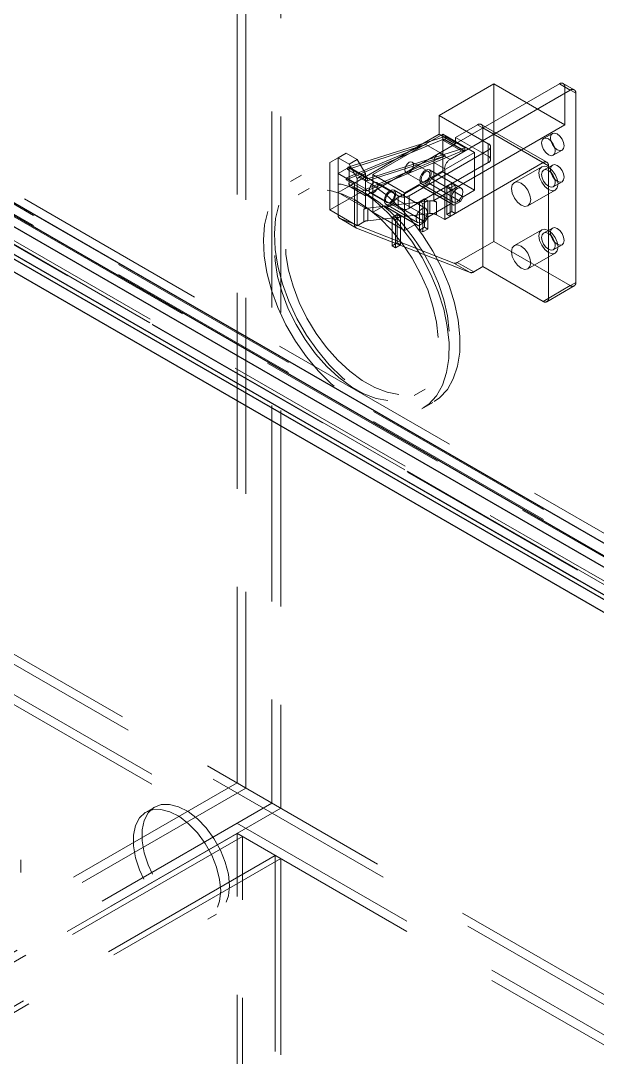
# Model space of a CAD drawing. Header units: millimetres. Extents: x 108 to 5832, y 144 to 4056.
# Drawn here: x 5065.2 to 5139.8, y 2900.8 to 3035 of the extents above; entities that cross this region are included whole.
import ezdxf

# ---------------------------------------------------------------- set-up
doc = ezdxf.new("R2010")
doc.units = ezdxf.units.MM
doc.header["$LTSCALE"] = 20
doc.linetypes.add('HIDDEN', pattern=[1.905, 1.27, -0.635])

msp = doc.modelspace()

# ---------------------------------------------------------------- linework, layer by layer
at = {"color": 7, "linetype": 'Continuous', "lineweight": 25}
for p, q in [((4053.47, 3595), (5217.37, 2923.09)), ((4053.47, 3593.36), (5217.37, 2921.46)), ((4300.95, 3444.82), (5213, 2918.31)), ((5210.4, 2918.13), (5039.99, 3016.51))]:
    msp.add_line(p, q, dxfattribs=at)
at = {"color": 1, "linetype": 'HIDDEN', "lineweight": 18}
for p, q in [((4054.96, 3593.97), (5218.42, 2922.32)), ((4054.96, 3592.67), (5218.42, 2921.01)), ((5218.14, 2920.85), (4054.96, 3592.34)), ((5219.69, 2923.05), (4065.28, 3589.48)), ((5219.69, 2921.75), (4065.28, 3588.17)), ((4059.34, 3586.22), (5213.75, 2919.79)), ((4059.38, 3586.12), (5213.8, 2919.7)), ((5213.9, 2919.71), (4059.48, 3586.13)), ((4059.48, 3584.83), (5213.9, 2918.4)), ((4363.46, 3357.56), (5280.16, 2828.37)), ((4364.17, 3355.85), (5280.16, 2827.06)), ((5280.16, 2823.14), (4364.17, 3351.93)), ((5280.16, 2821.84), (4363.46, 3351.03)), ((5093.2, 2936.3), (5093.2, 3064)), ((5094.33, 2935.64), (5094.33, 3063.35)), ((5097.72, 3061.39), (5097.72, 2933.68)), ((5098.85, 3060.74), (5098.85, 2933.03)), ((5134.92, 3026.86), (5119.36, 3017.87)), ((5126.43, 3026.85), (5119.36, 3022.77)), ((5126.43, 3026.85), (5135.62, 3021.55)), ((5126.43, 3026.85), (5126.43, 3006.44)), ((5136.33, 3026.04), (5134.92, 3026.86)), ((5136.83, 3026.09), (5135.42, 3026.9)), ((5135.62, 3026.45), (5137.04, 3025.63)), ((5135.62, 3021.55), (5135.62, 3026.45)), ((5120.77, 3017.06), (5136.33, 3026.04)), ((5137.04, 3025.63), (5137.04, 3001.13)), ((5125.72, 3019.1), (5119.36, 3022.77)), ((5119.36, 3020.32), (5119.36, 3022.77)), ((5135.62, 3021.55), (5118.65, 3011.75)), ((5124.31, 3021.55), (5121.48, 3019.91)), ((5124.31, 3021.55), (5132.8, 3016.65)), ((5133.3, 3016.7), (5124.81, 3021.6)), ((5125.02, 3003.18), (5125.02, 3021.14)), ((5133.5, 3016.24), (5125.02, 3021.14)), ((5119.93, 3019.7), (5107.33, 3014.44)), ((5107.55, 3016.04), (5120.14, 3020.04)), ((5119.36, 3020.32), (5107.69, 3013.59)), ((5110.77, 3015.12), (5119.82, 3020.34)), ((5121.48, 3019.1), (5119.36, 3020.32)), ((5119.82, 3020.34), (5123.92, 3017.98)), ((5119.82, 3020.34), (5119.82, 3015.44)), ((5119.93, 3019.51), (5119.93, 3019.7)), ((5119.93, 3019.7), (5122.47, 3018.23)), ((5120.14, 3019.63), (5119.93, 3019.51)), ((5119.93, 3019.51), (5122.47, 3018.04)), ((5120.14, 3020.04), (5122.68, 3018.57)), ((5120.14, 3020.04), (5120.14, 3019.63)), ((5120.14, 3019.63), (5122.68, 3018.16)), ((5121.48, 3019.1), (5121.48, 3019.91)), ((5125.72, 3017.47), (5121.48, 3019.91)), ((5134.01, 3020.43), (5132.88, 3019.77)), ((5213.94, 2920.17), (5043.52, 3018.55)), ((5107.36, 3014.7), (5117.62, 3018.99)), ((5117.62, 3018.99), (5107.5, 3015.77)), ((5121.48, 3019.1), (5109.81, 3012.36)), ((5122.47, 3018.23), (5109.88, 3012.97)), ((5110.1, 3014.57), (5122.68, 3018.57)), ((5115.47, 3012.36), (5125.72, 3018.28)), ((5120.17, 3017.52), (5117.62, 3018.99)), ((5122.47, 3018.04), (5122.47, 3018.23)), ((5122.68, 3018.16), (5122.47, 3018.04)), ((5122.68, 3018.57), (5122.68, 3018.16)), ((5125.72, 3017.47), (5125.72, 3019.1)), ((5125.72, 3018.28), (5125.72, 3016.65)), ((5126.02, 3017.06), (5126.02, 3018.69)), ((5134.13, 3017.61), (5135.26, 3018.26)), ((5106.28, 3017.26), (5105.22, 3016.65)), ((5105.22, 3016.65), (5106.28, 3017.26)), ((5107.34, 3017.87), (5106.28, 3017.26)), ((5106.28, 3017.26), (5107.34, 3017.87)), ((5106.28, 3017.26), (5107.69, 3016.45)), ((5106.28, 3017.26), (5106.28, 3012.77)), ((5108.75, 3017.06), (5107.34, 3017.87)), ((5107.69, 3016.45), (5108.75, 3017.06)), ((5108.75, 3017.06), (5109.81, 3015.22)), ((5109.9, 3013.23), (5120.17, 3017.52)), ((5120.17, 3017.52), (5110.05, 3014.3)), ((5114.87, 3012.75), (5123.92, 3017.98)), ((5119.36, 3017.87), (5120.77, 3017.06)), ((5123.92, 3017.98), (5123.92, 3013.08)), ((5105.22, 3016.65), (5105.22, 3010.53)), ((5107.69, 3016.04), (5106.28, 3015.22)), ((5107.5, 3015.77), (5107.55, 3016.04)), ((5107.5, 3015.77), (5110.05, 3014.3)), ((5107.55, 3016.04), (5110.1, 3014.57)), ((5108.75, 3014.61), (5107.69, 3016.45)), ((5107.69, 3016.04), (5114.06, 3012.36)), ((5107.69, 3013.59), (5107.69, 3016.04)), ((5115.47, 3010.73), (5125.72, 3016.65)), ((5117.99, 3015.5), (5115.87, 3016.73)), ((5122.22, 3013.35), (5118.12, 3015.72)), ((5119.82, 3015.44), (5118.37, 3014.61)), ((5120.07, 3015.83), (5118.65, 3016.65)), ((5118.65, 3011.75), (5118.65, 3016.65)), ((5119.82, 3015.44), (5123.92, 3013.08)), ((5132.8, 3016.65), (5120.07, 3009.3)), ((5120.07, 3009.3), (5120.07, 3015.83)), ((5132.63, 3016.12), (5129.09, 3014.08)), ((5134.01, 3016.34), (5132.88, 3015.69)), ((5133.5, 2999.09), (5133.5, 3016.24)), ((5101.55, 3015.01), (5100.13, 3014.19)), ((5108.4, 3014), (5106.28, 3015.22)), ((5107.33, 3014.44), (5107.36, 3014.7)), ((5107.33, 3014.44), (5109.88, 3012.97)), ((5107.36, 3014.7), (5109.9, 3013.23)), ((5109.81, 3015.22), (5108.75, 3014.61)), ((5108.75, 3014.61), (5108.75, 3008.48)), ((5109.81, 3015.22), (5109.81, 3010.73)), ((5110.05, 3014.3), (5110.1, 3014.57)), ((5110.77, 3010.22), (5110.77, 3015.12)), ((5110.77, 3015.12), (5114.87, 3012.75)), ((5113.4, 3012.85), (5111.27, 3014.08)), ((5115.07, 3015.34), (5117.19, 3014.12)), ((5118.37, 3014.61), (5118.02, 3013.99)), ((5122.47, 3012.24), (5118.37, 3014.61)), ((5134.13, 3013.52), (5135.26, 3014.18)), ((5102.55, 3013.28), (5101.13, 3012.46)), ((5106.28, 3012.77), (5108.4, 3014)), ((5109.81, 3010.73), (5106.28, 3012.77)), ((5106.28, 3012.77), (5106.28, 3009.89)), ((5107.69, 3013.59), (5109.81, 3012.36)), ((5108.4, 3014), (5108.4, 3012.36)), ((5109.81, 3013.18), (5108.4, 3012.36)), ((5109.81, 3013.18), (5114.06, 3010.73)), ((5109.88, 3012.97), (5109.9, 3013.23)), ((5117.62, 3010.7), (5113.52, 3013.07)), ((5116.81, 3013.71), (5113.77, 3011.95)), ((5114.87, 3007.85), (5114.87, 3012.75)), ((5120.92, 3011.34), (5116.81, 3013.71)), ((5117.17, 3013.51), (5116.81, 3013.71)), ((5117.07, 3013.9), (5121.17, 3011.53)), ((5118.02, 3013.99), (5117.17, 3013.51)), ((5121.27, 3011.14), (5117.17, 3013.51)), ((5122.12, 3011.63), (5118.02, 3013.99)), ((5120.35, 3013.63), (5120.99, 3013.99)), ((5120.35, 3009.95), (5120.35, 3013.63)), ((5120.35, 3013.63), (5120.77, 3013.38)), ((5120.77, 3013.38), (5121.41, 3013.75)), ((5120.77, 3009.71), (5120.77, 3013.38)), ((5120.99, 3013.99), (5120.99, 3010.32)), ((5120.99, 3013.99), (5121.41, 3013.75)), ((5121.41, 3013.75), (5121.41, 3010.08)), ((5123.92, 3013.08), (5122.47, 3012.24)), ((5130.84, 3011.05), (5134.38, 3013.09)), ((5108.4, 3012.36), (5105.22, 3010.53)), ((5108.4, 3008.66), (5108.4, 3012.36)), ((5110.11, 3010.76), (5118.13, 3011.69)), ((5110.47, 3012.69), (5112.6, 3011.47)), ((5113.77, 3011.95), (5113.42, 3011.34)), ((5117.88, 3009.59), (5113.77, 3011.95)), ((5114.06, 3012.36), (5114.06, 3010.73)), ((5115.47, 3010.73), (5115.47, 3012.36)), ((5116.81, 3011.59), (5117.45, 3011.95)), ((5116.81, 3007.91), (5116.81, 3011.59)), ((5116.81, 3011.59), (5117.24, 3011.34)), ((5117.24, 3011.34), (5117.88, 3011.71)), ((5117.45, 3011.95), (5117.45, 3008.28)), ((5117.45, 3011.95), (5117.88, 3011.71)), ((5117.88, 3011.71), (5117.88, 3008.03)), ((5118.13, 3010.06), (5118.13, 3011.69)), ((5118.65, 3011.75), (5119.03, 3011.53)), ((5119.03, 3011.53), (5119.03, 3009.9)), ((5122.12, 3011.63), (5121.27, 3011.14)), ((5122.47, 3012.24), (5122.12, 3011.63)), ((5105.22, 3010.53), (5108.75, 3008.48)), ((5109.6, 3010.61), (5109.81, 3010.73)), ((5109.6, 3008.97), (5109.6, 3010.61)), ((5110.11, 3010.76), (5110.11, 3009.13)), ((5118.13, 3010.06), (5110.11, 3009.13)), ((5112.22, 3011.06), (5110.77, 3010.22)), ((5110.77, 3010.22), (5114.87, 3007.85)), ((5116.32, 3008.69), (5112.22, 3011.06)), ((5112.57, 3010.85), (5112.22, 3011.06)), ((5112.47, 3011.25), (5116.57, 3008.88)), ((5113.42, 3011.34), (5112.57, 3010.85)), ((5116.67, 3008.48), (5112.57, 3010.85)), ((5117.52, 3008.97), (5113.42, 3011.34)), ((5117.24, 3007.67), (5117.24, 3011.34)), ((5120.92, 3011.34), (5117.88, 3009.59)), ((5120.99, 3010.32), (5120.35, 3009.95)), ((5121.41, 3010.08), (5120.77, 3009.71)), ((5121.27, 3011.14), (5120.92, 3011.34)), ((5120.99, 3010.32), (5121.41, 3010.08)), ((5106.28, 3009.89), (5108.4, 3008.66)), ((5106.49, 3009.43), (5108.61, 3008.2)), ((5108.65, 3008.18), (5106.53, 3009.41)), ((5121.25, 3003.64), (5106.53, 3009.41)), ((5109.6, 3008.97), (5108.75, 3008.48)), ((5113.28, 3009.55), (5113.92, 3009.91)), ((5113.28, 3005.87), (5113.28, 3009.55)), ((5113.28, 3009.55), (5113.7, 3009.3)), ((5113.7, 3009.3), (5114.34, 3009.67)), ((5113.7, 3005.63), (5113.7, 3009.3)), ((5113.92, 3009.91), (5113.92, 3006.24)), ((5113.92, 3009.91), (5114.34, 3009.67)), ((5114.34, 3009.67), (5114.34, 3005.99)), ((5117.52, 3008.97), (5116.67, 3008.48)), ((5117.88, 3009.59), (5117.52, 3008.97)), ((5120.07, 3009.3), (5119.03, 3009.9)), ((5120.35, 3009.95), (5120.77, 3009.71)), ((5123.37, 3002.42), (5108.65, 3008.18)), ((5116.32, 3008.69), (5114.87, 3007.85)), ((5116.67, 3008.48), (5116.32, 3008.69)), ((5117.45, 3008.28), (5116.81, 3007.91)), ((5116.81, 3007.91), (5117.24, 3007.67)), ((5117.88, 3008.03), (5117.24, 3007.67)), ((5117.45, 3008.28), (5117.88, 3008.03)), ((5132.63, 3007.96), (5129.09, 3005.92)), ((5134.01, 3008.18), (5132.88, 3007.52)), ((5113.92, 3006.24), (5113.28, 3005.87)), ((5113.92, 3006.24), (5114.34, 3005.99)), ((5126.43, 3006.44), (5121.7, 3003.71)), ((5126.43, 3006.44), (5136.33, 3000.73)), ((5113.28, 3005.87), (5113.7, 3005.63)), ((5114.34, 3005.99), (5113.7, 3005.63)), ((5130.84, 3002.88), (5134.38, 3004.93)), ((5134.13, 3005.36), (5135.26, 3006.01)), ((5121.25, 3003.64), (5123.37, 3002.42)), ((5123.83, 3002.49), (5121.7, 3003.71)), ((5123.83, 3002.49), (5125.02, 3003.18)), ((5125.02, 3003.18), (5132.8, 2998.68)), ((5136.33, 3000.73), (5132.8, 2998.68)), ((5133.3, 2998.64), (5136.83, 3000.68)), ((5133.5, 2999.09), (5137.04, 3001.13)), ((5116.13, 2986.48), (5117.55, 2987.3)), ((5117.13, 2984.75), (5118.55, 2985.56)), ((5039.03, 2905.03), (5093.2, 2936.3)), ((5093.2, 2936.3), (5094.33, 2935.64)), ((5040.16, 2904.38), (5094.33, 2935.64)), ((5097.72, 2933.68), (5043.56, 2902.42)), ((5098.85, 2933.03), (5097.72, 2933.68)), ((5098.85, 2933.03), (5044.69, 2901.76)), ((5082.55, 2933.18), (5081.42, 2932.53)), ((5093.2, 2929.76), (5038.61, 2898.25)), ((5093.2, 2929.76), (5093.9, 2929.36)), ((5093.2, 2807.28), (5093.2, 2929.76)), ((5093.9, 2929.36), (5039.32, 2897.84)), ((5093.9, 2806.88), (5093.9, 2929.36)), ((5043.56, 2895.39), (5098.15, 2926.91)), ((5098.85, 2926.5), (5098.15, 2926.91)), ((5098.15, 2926.91), (5098.15, 2804.43)), ((5044.27, 2894.99), (5098.85, 2926.5)), ((5065.22, 2924.7), (5065.22, 2926.34)), ((5098.85, 2926.5), (5098.85, 2804.02)), ((5089.42, 2918.67), (5090.55, 2919.32))]:
    msp.add_line(p, q, dxfattribs=at)
at = {"color": 8, "linetype": 'Continuous', "lineweight": 25}
for p, q in [((4300.95, 3449.03), (5217.01, 2920.2)), ((4300.95, 3445.43), (5212.62, 2919.13))]:
    msp.add_line(p, q, dxfattribs=at)
at = {"color": 1, "linetype": 'HIDDEN', "lineweight": 18, "flags": 128}
for points in [[(5134.39, 3018.18), (5134.32, 3018.61), (5134.13, 3019.05), (5133.84, 3019.44), (5133.5, 3019.71), (5133.16, 3019.83), (5132.88, 3019.77), (5132.69, 3019.55), (5132.62, 3019.2), (5132.69, 3018.77), (5132.88, 3018.33), (5133.16, 3017.94), (5133.5, 3017.67), (5133.84, 3017.55), (5134.13, 3017.61), (5134.32, 3017.83), (5134.39, 3018.18)], [(5135.52, 3018.83), (5135.45, 3019.26), (5135.26, 3019.7), (5134.97, 3020.09), (5134.63, 3020.36), (5134.3, 3020.48), (5134.01, 3020.43), (5133.82, 3020.2), (5133.75, 3019.85), (5133.82, 3019.42), (5134.01, 3018.98), (5134.3, 3018.59), (5134.63, 3018.32), (5134.97, 3018.2), (5135.26, 3018.26), (5135.45, 3018.48), (5135.52, 3018.83)], [(5114.91, 3015.71), (5114.95, 3015.98), (5115.07, 3016.27), (5115.25, 3016.51), (5115.47, 3016.69), (5115.69, 3016.76), (5115.87, 3016.73), (5115.99, 3016.59), (5116.04, 3016.36), (5115.99, 3016.09), (5115.87, 3015.81), (5115.69, 3015.56), (5115.47, 3015.38), (5115.25, 3015.31), (5115.07, 3015.34), (5114.95, 3015.48), (5114.91, 3015.71)], [(5122.05, 2994.11), (5121.83, 2996.25), (5121.35, 2998.48), (5120.64, 3000.74), (5119.7, 3002.99), (5118.55, 3005.19), (5117.22, 3007.28), (5115.74, 3009.22), (5114.14, 3010.98), (5112.45, 3012.5), (5110.71, 3013.76), (5108.95, 3014.74), (5107.22, 3015.41), (5105.55, 3015.76), (5103.98, 3015.77), (5102.53, 3015.46), (5101.24, 3014.82), (5100.15, 3013.88), (5099.26, 3012.64), (5098.6, 3011.14), (5098.19, 3009.41), (5098.03, 3007.48), (5098.12, 3005.41), (5098.47, 3003.22), (5099.07, 3000.97), (5099.9, 2998.7), (5100.94, 2996.47), (5102.19, 2994.32), (5103.59, 2992.3), (5105.14, 2990.45), (5106.79, 2988.8), (5108.51, 2987.41), (5110.26, 2986.28), (5112.01, 2985.46), (5113.71, 2984.95), (5115.34, 2984.77), (5116.86, 2984.92), (5118.23, 2985.39), (5119.42, 2986.19), (5120.42, 2987.28), (5121.19, 2988.65), (5121.73, 2990.27), (5122.02, 2992.1), (5122.05, 2994.11)], [(5116.85, 3014.38), (5116.91, 3014.74), (5117.07, 3015.11), (5117.31, 3015.44), (5117.59, 3015.67), (5117.88, 3015.77), (5118.12, 3015.72), (5118.28, 3015.54), (5118.33, 3015.24), (5118.28, 3014.88), (5118.12, 3014.51), (5117.88, 3014.18), (5117.59, 3013.95), (5117.31, 3013.86), (5117.07, 3013.9), (5116.91, 3014.09), (5116.85, 3014.38)], [(5118.16, 3015.14), (5118.12, 3015.36), (5117.99, 3015.5), (5117.81, 3015.54), (5117.59, 3015.46), (5117.38, 3015.29), (5117.19, 3015.04), (5117.07, 3014.76), (5117.03, 3014.48), (5117.07, 3014.26), (5117.19, 3014.12), (5117.38, 3014.08), (5117.59, 3014.16), (5117.81, 3014.33), (5117.99, 3014.58), (5118.12, 3014.86), (5118.16, 3015.14)], [(5134.74, 3013.89), (5134.65, 3014.49), (5134.38, 3015.11), (5133.98, 3015.65), (5133.5, 3016.04), (5133.03, 3016.2), (5132.63, 3016.12), (5132.36, 3015.81), (5132.26, 3015.32), (5132.36, 3014.72), (5132.63, 3014.1), (5133.03, 3013.56), (5133.5, 3013.18), (5133.98, 3013.01), (5134.38, 3013.09), (5134.65, 3013.4), (5134.74, 3013.89)], [(5134.39, 3014.1), (5134.32, 3014.53), (5134.13, 3014.97), (5133.84, 3015.35), (5133.5, 3015.63), (5133.16, 3015.75), (5132.88, 3015.69), (5132.69, 3015.47), (5132.62, 3015.12), (5132.69, 3014.69), (5132.88, 3014.25), (5133.16, 3013.86), (5133.5, 3013.59), (5133.84, 3013.47), (5134.13, 3013.52), (5134.32, 3013.74), (5134.39, 3014.1)], [(5135.52, 3014.75), (5135.45, 3015.18), (5135.26, 3015.62), (5134.97, 3016.01), (5134.63, 3016.28), (5134.3, 3016.4), (5134.01, 3016.34), (5133.82, 3016.12), (5133.75, 3015.77), (5133.82, 3015.34), (5134.01, 3014.9), (5134.3, 3014.51), (5134.63, 3014.24), (5134.97, 3014.12), (5135.26, 3014.18), (5135.45, 3014.4), (5135.52, 3014.75)], [(5120.63, 2993.3), (5120.41, 2995.43), (5119.94, 2997.66), (5119.22, 2999.92), (5118.28, 3002.18), (5117.14, 3004.37), (5115.81, 3006.46), (5114.33, 3008.41), (5112.72, 3010.16), (5111.04, 3011.68), (5109.29, 3012.95), (5107.54, 3013.92), (5105.81, 3014.59), (5104.14, 3014.94), (5102.56, 3014.96), (5101.12, 3014.64), (5099.83, 3014.01), (5098.73, 3013.06), (5097.84, 3011.82), (5097.19, 3010.32), (5096.77, 3008.59), (5096.61, 3006.67), (5096.71, 3004.59), (5097.06, 3002.4), (5097.65, 3000.15), (5098.48, 2997.89), (5099.53, 2995.66), (5100.77, 2993.51), (5102.18, 2991.48), (5103.72, 2989.63), (5105.37, 2987.99), (5107.09, 2986.59), (5108.85, 2985.47), (5110.59, 2984.64), (5112.3, 2984.13), (5113.93, 2983.95), (5115.44, 2984.1), (5116.81, 2984.58), (5118.01, 2985.37), (5119, 2986.46), (5119.78, 2987.84), (5120.31, 2989.46), (5120.6, 2991.29), (5120.63, 2993.3)], [(5110.31, 3013.06), (5110.35, 3013.33), (5110.47, 3013.61), (5110.66, 3013.86), (5110.87, 3014.04), (5111.09, 3014.11), (5111.27, 3014.08), (5111.4, 3013.93), (5111.44, 3013.71), (5111.4, 3013.43), (5111.27, 3013.15), (5111.09, 3012.9), (5110.87, 3012.73), (5110.66, 3012.65), (5110.47, 3012.69), (5110.35, 3012.83), (5110.31, 3013.06)], [(5131.2, 3011.85), (5131.11, 3012.45), (5130.84, 3013.07), (5130.44, 3013.61), (5129.97, 3013.99), (5129.49, 3014.16), (5129.09, 3014.08), (5128.82, 3013.77), (5128.73, 3013.28), (5128.82, 3012.68), (5129.09, 3012.06), (5129.49, 3011.52), (5129.97, 3011.14), (5130.44, 3010.97), (5130.84, 3011.05), (5131.11, 3011.36), (5131.2, 3011.85)], [(5119.22, 2994.02), (5119.01, 2996), (5118.55, 2998.07), (5117.87, 3000.16), (5116.96, 3002.24), (5115.86, 3004.26), (5114.59, 3006.16), (5113.18, 3007.9), (5111.67, 3009.45), (5110.08, 3010.77), (5108.46, 3011.81), (5106.84, 3012.57), (5105.27, 3013.03), (5103.77, 3013.16), (5102.39, 3012.98), (5101.15, 3012.47), (5100.09, 3011.67), (5099.23, 3010.57), (5098.59, 3009.22), (5098.19, 3007.64), (5098.03, 3005.86), (5098.12, 3003.94), (5098.45, 3001.91), (5099.02, 2999.83), (5099.82, 2997.73), (5100.83, 2995.68), (5102.02, 2993.72), (5103.36, 2991.89), (5104.83, 2990.24), (5106.38, 2988.8), (5107.99, 2987.61), (5109.61, 2986.71), (5111.21, 2986.1), (5112.75, 2985.81), (5114.2, 2985.83), (5115.51, 2986.18), (5116.66, 2986.83), (5117.63, 2987.79), (5118.38, 2989.01), (5118.9, 2990.49), (5119.19, 2992.17), (5119.22, 2994.02)], [(5120.64, 2994.84), (5120.42, 2996.82), (5119.97, 2998.88), (5119.28, 3000.98), (5118.38, 3003.06), (5117.28, 3005.07), (5116.01, 3006.97), (5114.6, 3008.72), (5113.08, 3010.27), (5111.5, 3011.58), (5109.88, 3012.63), (5108.26, 3013.39), (5106.68, 3013.84), (5105.19, 3013.98), (5103.81, 3013.79), (5102.57, 3013.29), (5101.51, 3012.48), (5100.65, 3011.39), (5100.01, 3010.04), (5099.6, 3008.45), (5099.44, 3006.68), (5099.53, 3004.76), (5099.86, 3002.73), (5100.44, 3000.64), (5101.24, 2998.55), (5102.24, 2996.5), (5103.43, 2994.53), (5104.77, 2992.7), (5106.24, 2991.05), (5107.8, 2989.62), (5109.4, 2988.43), (5111.03, 2987.52), (5112.63, 2986.92), (5114.17, 2986.62), (5115.61, 2986.65), (5116.92, 2986.99), (5118.08, 2987.65), (5119.04, 2988.6), (5119.79, 2989.83), (5120.32, 2991.3), (5120.6, 2992.98), (5120.64, 2994.84)], [(5112.25, 3011.73), (5112.31, 3012.09), (5112.47, 3012.46), (5112.71, 3012.79), (5113, 3013.02), (5113.28, 3013.11), (5113.52, 3013.07), (5113.68, 3012.88), (5113.74, 3012.59), (5113.68, 3012.23), (5113.52, 3011.85), (5113.28, 3011.53), (5113, 3011.3), (5112.71, 3011.2), (5112.47, 3011.25), (5112.31, 3011.43), (5112.25, 3011.73)], [(5113.56, 3012.48), (5113.52, 3012.71), (5113.4, 3012.85), (5113.21, 3012.89), (5113, 3012.81), (5112.78, 3012.64), (5112.6, 3012.39), (5112.47, 3012.11), (5112.43, 3011.83), (5112.47, 3011.61), (5112.6, 3011.47), (5112.78, 3011.43), (5113, 3011.5), (5113.21, 3011.68), (5113.4, 3011.93), (5113.52, 3012.21), (5113.56, 3012.48)], [(5120.95, 3012.02), (5121.01, 3012.38), (5121.17, 3012.75), (5121.41, 3013.07), (5121.69, 3013.3), (5121.98, 3013.4), (5122.22, 3013.35), (5122.38, 3013.17), (5122.44, 3012.87), (5122.38, 3012.51), (5122.22, 3012.14), (5121.98, 3011.82), (5121.69, 3011.59), (5121.41, 3011.49), (5121.17, 3011.53), (5121.01, 3011.72), (5120.95, 3012.02)], [(5116.36, 3009.36), (5116.41, 3009.72), (5116.57, 3010.09), (5116.81, 3010.42), (5117.1, 3010.65), (5117.38, 3010.75), (5117.62, 3010.7), (5117.78, 3010.51), (5117.84, 3010.22), (5117.78, 3009.86), (5117.62, 3009.49), (5117.38, 3009.16), (5117.1, 3008.93), (5116.81, 3008.83), (5116.57, 3008.88), (5116.41, 3009.07), (5116.36, 3009.36)], [(5134.74, 3005.73), (5134.65, 3006.33), (5134.38, 3006.95), (5133.98, 3007.49), (5133.5, 3007.87), (5133.03, 3008.03), (5132.63, 3007.96), (5132.36, 3007.65), (5132.26, 3007.16), (5132.36, 3006.55), (5132.63, 3005.94), (5133.03, 3005.39), (5133.5, 3005.01), (5133.98, 3004.85), (5134.38, 3004.93), (5134.65, 3005.23), (5134.74, 3005.73)], [(5134.39, 3005.93), (5134.32, 3006.36), (5134.13, 3006.8), (5133.84, 3007.19), (5133.5, 3007.46), (5133.16, 3007.58), (5132.88, 3007.52), (5132.69, 3007.3), (5132.62, 3006.95), (5132.69, 3006.52), (5132.88, 3006.08), (5133.16, 3005.69), (5133.5, 3005.42), (5133.84, 3005.3), (5134.13, 3005.36), (5134.32, 3005.58), (5134.39, 3005.93)], [(5135.52, 3006.58), (5135.45, 3007.01), (5135.26, 3007.46), (5134.97, 3007.84), (5134.63, 3008.12), (5134.3, 3008.23), (5134.01, 3008.18), (5133.82, 3007.96), (5133.75, 3007.6), (5133.82, 3007.18), (5134.01, 3006.73), (5134.3, 3006.35), (5134.63, 3006.07), (5134.97, 3005.96), (5135.26, 3006.01), (5135.45, 3006.23), (5135.52, 3006.58)], [(5131.2, 3003.69), (5131.11, 3004.29), (5130.84, 3004.91), (5130.44, 3005.45), (5129.97, 3005.83), (5129.49, 3005.99), (5129.09, 3005.92), (5128.82, 3005.61), (5128.73, 3005.11), (5128.82, 3004.51), (5129.09, 3003.9), (5129.49, 3003.35), (5129.97, 3002.97), (5130.44, 3002.81), (5130.84, 3002.88), (5131.11, 3003.19), (5131.2, 3003.69)], [(5092.21, 2922.99), (5092.08, 2924.47), (5091.68, 2926.03), (5091.05, 2927.61), (5090.21, 2929.12), (5089.2, 2930.49), (5088.06, 2931.67), (5086.86, 2932.6), (5085.64, 2933.23), (5084.46, 2933.53), (5083.38, 2933.49), (5082.44, 2933.12), (5081.7, 2932.42), (5081.19, 2931.43), (5080.93, 2930.21), (5080.93, 2928.79), (5081.19, 2927.26), (5081.7, 2925.68), (5082.44, 2924.13), (5083.38, 2922.68), (5084.46, 2921.39), (5085.64, 2920.33), (5086.86, 2919.55), (5088.06, 2919.08), (5089.2, 2918.95), (5090.21, 2919.16), (5091.05, 2919.7), (5091.68, 2920.55), (5092.08, 2921.66), (5092.21, 2922.99)], [(5091.08, 2922.33), (5090.94, 2923.81), (5090.55, 2925.38), (5089.92, 2926.95), (5089.08, 2928.46), (5088.07, 2929.84), (5086.93, 2931.02), (5085.73, 2931.95), (5084.5, 2932.57), (5083.33, 2932.88), (5082.24, 2932.84), (5081.31, 2932.46), (5080.57, 2931.77), (5080.06, 2930.78), (5079.8, 2929.55), (5079.8, 2928.14), (5080.06, 2926.61), (5080.57, 2925.03), (5081.31, 2923.48), (5082.24, 2922.03), (5083.33, 2920.74), (5084.5, 2919.68), (5085.73, 2918.9), (5086.93, 2918.43), (5088.07, 2918.3), (5089.08, 2918.51), (5089.92, 2919.05), (5090.55, 2919.89), (5090.94, 2921.01), (5091.08, 2922.33)]]:
    msp.add_lwpolyline(points, dxfattribs=at)
at = {"color": 1, "linetype": 'HIDDEN', "lineweight": 18}
for centre, radius, start, end in [((5135.19, 3026.52), 0.437, 350.7883, 129.198), ((5136.61, 3025.7), 0.437, 350.7883, 129.198), ((5124.59, 3021.21), 0.437, 350.7887, 129.2094), ((5125.57, 3018.69), 0.437, 290.7891, 69.2169), ((5120.19, 3016.58), 1.54, 122.6093, 177.3917), ((5121.6, 3015.76), 1.54, 122.6093, 177.3917), ((5125.57, 3017.06), 0.437, 290.7891, 69.2169), ((5133.07, 3016.31), 0.437, 350.7887, 129.2094), ((5114.76, 3013.73), 1.54, 242.6113, 297.3877), ((5118.33, 3010.19), 1.52, 62.5055, 97.6629), ((5110.24, 3009.43), 1.34, 95.6432, 118.6915), ((5114.76, 3012.09), 1.54, 242.6113, 297.3877), ((5118.33, 3008.55), 1.52, 62.5055, 97.6629), ((5106.75, 3009.83), 0.477, 173.1108, 242.4286), ((5110.24, 3007.8), 1.34, 95.6432, 118.6915), ((5108.87, 3008.6), 0.477, 173.1108, 242.4286), ((5121.4, 3004.15), 0.535, 253.4376, 304.3949), ((5123.52, 3002.93), 0.535, 253.4376, 304.3949), ((5136.61, 3001.06), 0.437, 230.8054, 9.2053), ((5133.07, 2999.02), 0.437, 230.8054, 9.2053)]:
    msp.add_arc(centre, radius, start, end, dxfattribs=at)

doc.saveas('drawing.dxf')
